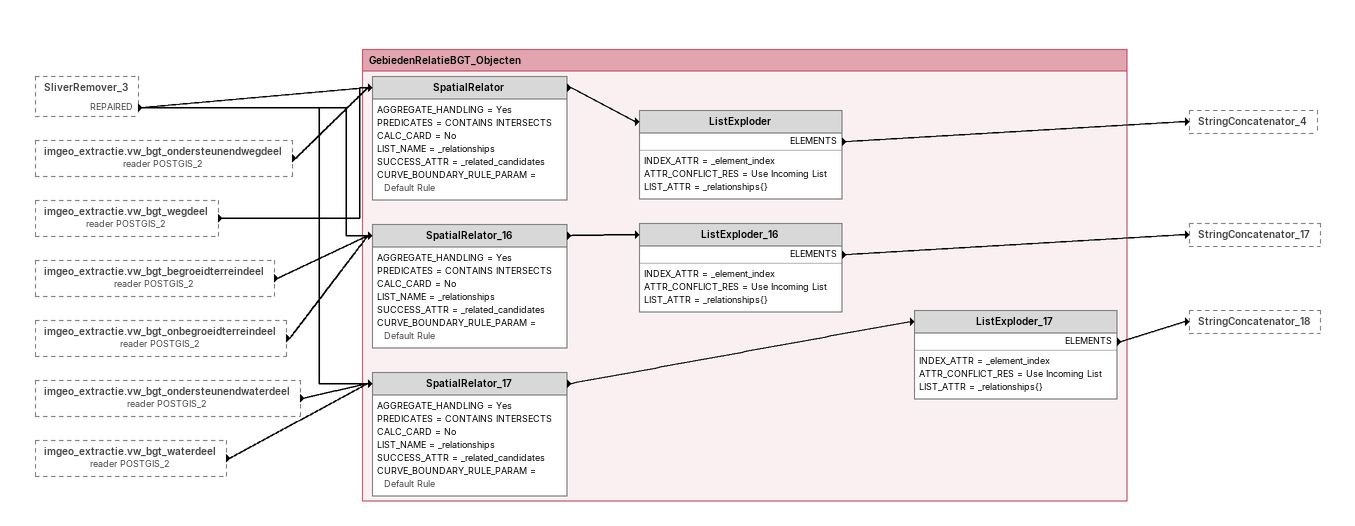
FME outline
SliverRemover_3 [outside]
    REPAIRED -> SpatialRelator_16
    REPAIRED -> SpatialRelator_17
    REPAIRED -> SpatialRelator
imgeo_extractie.vw_bgt_ondersteunendwegdeel (reader POSTGIS_2) [outside]
    -> SpatialRelator
imgeo_extractie.vw_bgt_wegdeel (reader POSTGIS_2) [outside]
    -> SpatialRelator
imgeo_extractie.vw_bgt_begroeidterreindeel (reader POSTGIS_2) [outside]
    -> SpatialRelator_16
imgeo_extractie.vw_bgt_onbegroeidterreindeel (reader POSTGIS_2) [outside]
    -> SpatialRelator_16
imgeo_extractie.vw_bgt_ondersteunendwaterdeel (reader POSTGIS_2) [outside]
    -> SpatialRelator_17
imgeo_extractie.vw_bgt_waterdeel (reader POSTGIS_2) [outside]
    -> SpatialRelator_17

Bookmark: GebiedenRelatieBGT_Objecten
SpatialRelator
    AGGREGATE_HANDLING = Yes
    PREDICATES = CONTAINS INTERSECTS
    CALC_CARD = No
    LIST_NAME = _relationships
    SUCCESS_ATTR = _related_candidates
    CURVE_BOUNDARY_RULE_PARAM = Default Rule
    -> ListExploder
ListExploder
    INDEX_ATTR = _element_index
    ATTR_CONFLICT_RES = Use Incoming List
    LIST_ATTR = _relationships{}
    ELEMENTS -> StringConcatenator_4
SpatialRelator_16
    AGGREGATE_HANDLING = Yes
    PREDICATES = CONTAINS INTERSECTS
    CALC_CARD = No
    LIST_NAME = _relationships
    SUCCESS_ATTR = _related_candidates
    CURVE_BOUNDARY_RULE_PARAM = Default Rule
    -> ListExploder_16
ListExploder_16
    INDEX_ATTR = _element_index
    ATTR_CONFLICT_RES = Use Incoming List
    LIST_ATTR = _relationships{}
    ELEMENTS -> StringConcatenator_17
SpatialRelator_17
    AGGREGATE_HANDLING = Yes
    PREDICATES = CONTAINS INTERSECTS
    CALC_CARD = No
    LIST_NAME = _relationships
    SUCCESS_ATTR = _related_candidates
    CURVE_BOUNDARY_RULE_PARAM = Default Rule
    -> ListExploder_17
ListExploder_17
    INDEX_ATTR = _element_index
    ATTR_CONFLICT_RES = Use Incoming List
    LIST_ATTR = _relationships{}
    ELEMENTS -> StringConcatenator_18
